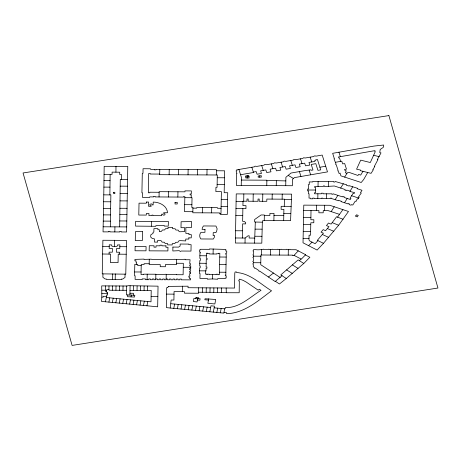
<?xml version="1.0" encoding="UTF-8"?>
<svg xmlns="http://www.w3.org/2000/svg" width="461" height="461" viewBox="0 0 461 461"><rect width="100%" height="100%" fill="white"/><g stroke="black" fill="none" stroke-linecap="round" stroke-linejoin="round"><path stroke-width="0.69" d="M149.191 263.738L149.191 264.505L160.261 264.562L160.226 266.7L165.378 266.729L165.413 264.591L176.448 264.654L176.528 259.549L174.656 259.261L173.883 259.56L151.951 259.462L151.191 259.157L144.039 259.416L144.045 259.088L134.929 259.393L134.906 260.799L135.972 260.805L135.949 262.113L136.594 262.119L136.548 264.309L134.819 264.303L134.52 275.793L135.136 275.793L135.102 279.378L142.184 279.677L142.195 278.893L145.399 278.911L145.382 279.689L148.863 279.706L148.874 278.922L150.309 278.928L150.292 279.712L152.412 279.718L152.424 278.94L153.859 278.94L153.847 279.723L155.766 279.729L155.847 274.232L143.648 274.174L143.642 274.595L141.031 274.583L141.227 264.545L144.091 264.562L144.109 263.709L149.191 263.738L149.26 259.428M198.674 287.843L198.582 293.236L184.458 293.173L184.486 291.652L174.062 291.6L173.912 300.042L171.146 300.025L170.172 308.029L166.421 307.614L166.675 288.125L167.032 287.347L167.349 287.583L168.686 286.604L168.374 286.379L188.071 286.2L188.036 287.722L234.586 288.056L234.764 273.408L235.087 271.961L236.522 271.967L236.522 272.514C250.277 273.413 260.367 284.051 271.541 290.793C258.235 300.71 244.071 313.353 226.616 313.682L226.656 312.76L224 312.339L223.856 313.117L170.172 308.029M220.635 213.818L220.629 214.469L227.296 214.498L227.717 192.721L224.173 192.704L224.616 170.8L216.468 170.766L216.244 174.984L159.679 174.673L159.783 169.389M103.143 226.795L110.306 226.829L110.871 194.899L103.777 194.865L103.045 231.866L108.456 231.895L108.468 231.428L109.943 231.434L109.937 231.9L119.733 231.952L119.745 231.485L121.22 231.497L121.214 231.958L126.631 231.987L127.778 166.369L104.18 166.329L103.777 194.865M115.936 172.166L115.982 166.346M109.879 194.894L110.139 174.644L112.052 174.448L112.121 172.126L119.727 172.207L119.716 174.506L121.502 174.523L121.416 179.438L127.611 179.473M119.67 226.881L120.286 179.369L121.416 179.438M307.792 190.018L307.781 191.05L308.599 191.05L308.438 193.787L309.072 193.793L309.008 198.103L310.449 198.109L310.512 198.789L312.691 198.8L312.702 198.115L314.114 198.121L314.108 198.512L321.524 198.53L321.53 198.144L322.763 198.149L322.758 198.535L330.255 198.553L330.26 198.167L331.62 198.172L331.62 198.558L338.53 200.777L338.749 200.42L341.33 201.273L341.111 201.624L347.928 203.866L348.153 203.514L349.438 203.935L349.046 204.557L351.034 205.214L351.489 204.615L352.798 205.041L355.252 201.117L356.105 201.394L357.292 198.743L358.041 198.985L359.205 197.129L358.462 196.887L361.286 193.055L360.467 192.721L362.006 190.278L357.194 188.716L357.454 188.284L349.294 185.691L349.075 186.048L346.488 185.195L346.707 184.844L335.199 181.478L334.865 182.02L333.695 182.032L333.701 181.64L312.771 181.565L312.765 181.951L309.262 181.939L309.227 184.602L308.282 184.659L308.622 188.987L307.804 188.981L307.792 190.018L315.531 190.03M147.122 279.694L147.197 274.191M317.819 198.524L317.883 193.787M326.509 198.547L326.572 193.81M126.21 254.247L126.452 240.394L102.889 240.256L102.244 273.863L125.778 274.174L126.21 254.247L118.223 254.161L118.056 262.603L110.421 262.568L110.588 254.109L102.624 254.005M155.876 274.618L166.219 274.278L166.133 279.769L164.22 279.764L164.231 278.986L162.796 278.98L162.785 279.758L160.664 279.752L160.676 278.968L159.247 278.963L159.235 279.746L157.316 279.735L157.328 278.957L155.778 278.945M216.244 174.984L217.315 174.99L217.068 187.333L215.944 187.327L215.857 191.574L221.401 191.603L220.969 213.818L219.626 213.818L219.632 212.919L192.813 212.775L192.963 207.49L191.834 207.485L192.035 197.746L184.832 197.66M323.484 243.322L317.116 250.064L303.021 242.797L303.776 205.133L329.782 205.283L348.487 211.478L338.645 225.245L323.484 243.322L317.952 240.619L315.105 243.713L309.677 240.913L308.956 239.881L309.077 235.196L310.547 235.185L310.806 222.807L313.814 222.721L313.849 219.747L310.864 219.741L311.014 210.51M352.711 186.814L349.905 191.43L354.659 192.663L353.939 193.66L353.091 193.378L350.083 198.172L350.936 198.46L350.372 199.509L343.987 197.389L344.332 196.841L342.765 196.323L342.419 196.87L333.245 193.827L333.003 194.208L331.874 194.208L331.88 193.822L323.086 193.799L323.098 193.205L321.375 193.199L321.363 193.793L314.465 193.776L314.558 192.663L315.497 192.663L315.566 187.408L314.627 187.402L314.558 186.619L318.027 186.544L318.107 181.582M101.835 297.126L101.708 285.889L127.536 286.01L127.778 285.687L158.037 286.16L157.674 306.807L101.437 301.396L101.835 297.126L103.189 297.132L103.201 296.302L106.549 296.319L106.572 295.04L107.574 295.046L107.62 292.326L106.618 292.32L106.468 290.246L107.183 289.675L108.923 289.687L109.205 290.228L126.487 290.315L126.568 286.004M126.487 290.315L126.406 294.873L134.854 295.288L134.491 297.063L127.541 296.723L127.876 294.942M129.921 295.046L130.088 285.785M133.431 295.213L133.465 293.288L129.95 293.271M176.528 259.549L185.195 259.272L185.189 259.727L190.088 259.75L189.684 263.508L190.393 263.513L190.364 264.919L189.696 264.919L189.678 265.98L190.756 265.985L190.71 268.625L189.638 268.619L189.621 269.668L190.693 269.668L190.67 271.224L189.598 271.218L189.58 272.272L190.652 272.278L190.629 273.684L189.557 273.678L189.944 276.116L188.866 276.116L188.849 277.165L189.494 277.165L189.477 278.473L190.554 278.479L190.526 279.867L181.277 279.833L181.288 279.049L179.853 279.038L179.842 279.827L177.934 279.815L177.946 279.032L176.413 279.026L176.384 279.81L174.465 279.804L174.477 279.02L173.036 279.014L173.025 279.798L170.91 279.792L170.927 279.009L169.487 279.003L169.475 279.787L167.556 279.775L167.568 278.997L166.144 278.991M235.438 237.974L235.352 243.028L261.808 243.154L262.367 220.888L264.239 220.537L290.574 220.663L291.646 194.133L236.239 193.908L235.438 237.974L245.108 238.032L248.035 235.802L249.194 235.807L249.147 238.043L254.731 238.072L255.313 222.035L254.616 221.948L254.662 219.517L261.07 214.97L264.337 214.987L264.239 220.537M235.974 208.603L245.938 208.649L245.99 205.646L242.93 205.635L243.01 201.209L243.702 201.215L243.834 193.937M253.101 201.25L253.216 193.977M305.395 254.956L305.626 254.708L296.06 249.729L290.684 249.706L290.038 249.24L289.375 249.701L287.278 249.689L286.633 249.222L285.976 249.683L281.85 249.666L281.21 249.194L280.553 249.66L278.432 249.649L277.81 249.165L277.165 249.643L273.016 249.626L272.37 249.153L271.708 249.62L269.483 249.608L268.838 249.142L268.175 249.603L264.049 249.585L263.404 249.113L262.747 249.58L257.866 249.816L253.59 249.539L253.579 250.421L252.928 250.893L253.562 251.378L253.504 254.391L252.859 254.87L253.487 255.348L253.458 256.984L252.812 257.457L253.441 257.941L253.383 260.955L252.737 261.427L253.366 261.911L253.337 263.438L252.691 263.911L253.32 264.395L253.285 266.775L254.414 267.547L254.46 268.216L255.371 268.193L258.944 270.601L258.99 271.27L259.9 271.247L275.131 281.521L282.046 275.695L286.269 278.519L303.805 263.444L309.867 257.273L305.395 254.956L301.31 259.145L294.037 255.359L292.689 255.659L292.7 255.135L260.92 254.991L260.742 264.706L280.184 277.499M261.531 254.991L261.623 249.574M262.661 201.29L262.793 194.018M272.123 199.106L272.215 194.052M279.406 255.071L279.499 249.655M282.132 199.175L282.224 194.093M283.688 220.635L283.895 209.352L281.112 209.334L281.17 206.303L284.23 206.315L284.65 199.192L266.838 199.066L266.798 201.307L259.174 201.278L259.215 199.037L258.033 199.031L257.993 201.273L248.151 201.232L248.191 198.991L246.992 199.019L246.952 201.227L243.702 201.215M288.229 255.112L288.327 249.695M318.027 186.544L323.299 186.555L323.311 185.944L324.59 185.95L324.579 186.336L328.324 186.353L328.411 181.622M105.477 285.906L105.402 289.894L106.468 290.246M108.923 289.687L108.992 285.924M112.426 290.246L112.507 285.941M114.547 246.353L114.662 240.239M114.835 231.923L114.933 226.852M102.964 273.869L102.878 277.291L105.143 278.997L106.37 279.003L106.387 279.487L115.198 279.527L115.302 273.926M115.942 290.263L116.022 285.958M119.457 290.28L119.537 285.976M122.972 290.297L123.052 285.987M133.517 290.349L133.598 286.039M137.038 290.367L137.113 286.056M140.553 290.384L140.628 286.074M144.068 290.395L144.143 286.091M147.583 290.413L147.658 286.108M151.462 226.178L151.548 221.585L168.409 221.453L168.236 226.115L164.231 226.097L164.237 225.625L155.853 225.625L155.853 226.305L135.54 226.109L135.638 221.309L151.548 221.585M169.129 174.725L169.233 169.441M178.58 174.777L178.684 169.492M182.297 291.64L182.395 286.172M188.03 174.828L188.134 169.544M197.481 174.88L197.585 169.596M199.884 255.728L199.838 258.442L200.368 258.442L200.328 260.511L199.797 260.505L199.694 265.991L200.224 265.991L200.189 267.847L199.659 267.847L199.509 273.569L200.045 273.569L199.936 278.467L207.398 278.507L207.387 279.193L212.561 278.928L217.713 279.257L217.742 278.571L225.227 278.617L225.239 278.035L226.167 278.035L226.213 275.799L225.285 275.793L225.302 274.889L225.827 274.894L226.253 254.322L225.729 254.316L225.746 253.285L226.691 253.291L226.743 251.055L225.792 250.997L225.827 249.43L209.45 248.946L209.427 249.338L200.535 249.286L200.523 249.874L199.59 249.868L199.55 252.104L200.466 252.109L200.449 253.014L199.941 253.014L199.884 255.728L206.326 255.792L206.372 253.216L207.75 253.227L207.738 253.671L209.507 253.683L209.501 253.982L216.67 254.023L216.676 253.723L218.445 253.734L218.451 253.285L219.828 253.296L219.378 274.698L217.984 274.693L217.99 274.249L216.151 274.237L216.146 274.664L209.15 274.618L209.156 274.191L207.323 274.18L207.312 274.629L205.94 274.623L205.975 273.442L205.404 273.436L205.468 270.866L199.584 270.838M202.31 212.826L202.414 207.548M206.931 174.932L207.035 169.648M241.236 185.443L292.389 185.731L292.505 179.312L294.366 177.629L327.5 171.89L322.199 155.063L315.894 156.158L314.909 155.806L313.192 156.625L305.332 157.99L303.517 157.783L302.785 158.434L295.703 159.662L293.882 159.454L293.144 160.105L286.016 161.338L284.114 161.148L283.382 161.799L276.323 163.021L274.462 162.825L273.725 163.471L266.579 164.71L264.7 164.514L263.969 165.165L256.95 166.381L255.06 166.19L254.328 166.836L236.608 169.873L236.989 170.76L236.113 170.91L236.954 173.59L236.591 173.601L236.36 185.414L241.236 185.443L241.391 177.352L238.902 169.481M242.342 238.014L242.595 223.885L245.667 223.896L245.69 222.571L244.123 221.355L242.642 221.343L242.872 208.637M245.846 176.989L245.822 177.998L249.101 178.009L248.733 175.457L245.54 176.004L245.846 176.989L249.124 176.713M245.022 243.074L245.108 238.032M254.639 243.12L254.731 238.072M259.762 177.162L261.283 177.174L261.312 175.71L258.206 175.964L258.183 177.151L259.762 177.162L259.791 175.837M266.763 185.576L266.867 180.193L241.339 180.061M273.886 220.583L274.013 213.397L269.916 213.374L269.875 215.529L264.332 215.5M276.248 185.645L276.341 180.85M285.734 185.691L285.895 177.278L290.995 173.048L304.773 170.651L310.973 169.809L311.135 170.316L312.979 169.994L311.233 164.45L315.82 163.655L317.934 170.345L320.723 169.884L317.456 159.529L315.629 159.846L315.802 160.393L314.667 160.589L314.926 161.396L308.979 162.428L309.815 165.078L305.516 165.822L304.681 163.171L299.35 164.099L300.186 166.749L295.876 167.493L295.04 164.848L289.577 165.793L290.413 168.444L286.12 169.187L285.284 166.536L279.936 167.47L280.772 170.115L276.456 170.864L275.62 168.213L270.14 169.17L270.976 171.815L266.689 172.558L265.853 169.913L260.632 170.818L261.468 173.463L257.054 174.229L256.218 171.584L253.354 172.08M109.073 254.097L109.113 252.161L112.351 252.184L112.421 248.456L109.188 248.45L109.263 244.797L111.752 244.952L111.729 245.909L112.323 246.335L116.748 246.364L117.359 245.944L117.382 244.993L119.866 244.86L119.791 248.502L116.552 248.485L116.472 252.207L119.716 252.23L119.681 254.172M112.611 279.51L112.72 273.915M125.075 273.978L125.006 277.424L122.661 279.089L121.427 279.078L121.433 279.562L115.198 279.527M159.045 196.945L159.154 191.672L184.959 191.822L184.982 190.877L191.35 190.917L191.286 193.96L190.111 193.954L190.093 194.899L191.269 194.911L191.211 197.74M168.507 197.003L168.611 191.724M177.848 197.054L177.958 191.782M197.452 300.013L199.849 300.238L200.137 298.722L195.752 298.693L195.775 297.547L198.478 297.564L198.455 298.711M202.385 292.257L202.471 287.86M206.326 255.792L206.274 258.298L207.104 258.304L207.081 259.572L206.251 259.566L206.107 267L206.937 267.005L206.914 268.273L206.079 268.267L206.027 270.959L205.468 270.866M206.182 292.28L206.269 287.883M209.98 292.297L210.066 287.906M212.561 278.928L212.648 274.641M213.091 253.999L213.189 248.969M213.777 292.32L213.864 287.929M217.575 292.343L217.661 287.952M221.372 292.366L221.459 287.969M214.152 307.821L225.124 308.858L225.366 307.539C239.161 308.3 250.035 297.068 261.012 290.332L259.353 289.214L258.177 290.159L246.134 281.999L242.993 280.294L239.466 279.13L238.619 280.951L239.328 280.945L239.19 292.747L226.322 292.735L226.144 287.998M316.321 210.55L316.43 205.203M324.584 210.573L324.694 205.249M216.468 170.766L216.491 169.7L155.962 169.371L155.951 169.844L154.412 169.832L154.423 169.36L150.528 169.337L150.54 168.778L143.06 168.72L142.979 173.313L142.293 173.313L141.913 192.825L142.593 192.836L142.501 197.417L149.704 197.464L149.727 196.893L153.605 196.916L153.611 196.444L155.167 196.449L155.155 196.928L183.513 197.089L183.518 196.645L184.855 196.668L184.527 211.651L192.842 211.708M270.405 255.031L270.59 249.614M247.424 178.004L247.171 175.722M211.415 212.873L211.801 207.6M173.791 308.369L174.592 304.07M177.41 308.714L178.211 304.41M181.029 309.054L181.824 304.756M184.642 309.4L185.443 305.096M188.261 309.74L189.062 305.441M191.88 310.086L192.681 305.781M195.499 310.426L196.3 306.127M199.112 310.772L199.913 306.467M202.731 311.112L203.531 306.813M206.349 311.457L207.15 307.153M208.706 298.809L207.865 303.303L214.866 303.972L215.702 299.477L205.03 298.751L204.845 299.742L208.464 300.082M209.847 311.786L210.959 305.816L214.463 306.144L213.351 312.12M216.854 312.449L217.65 308.15M220.352 312.783L221.153 308.484M224 312.339L224.657 308.812M105.454 301.782L106.549 296.319M108.911 302.116L109.718 297.846L151.018 301.817L151.22 290.436L130.008 290.332M112.369 302.451L113.176 298.181M115.832 302.785L116.639 298.515M119.29 303.113L120.096 298.843M122.747 303.447L123.554 299.177M126.21 303.782L127.011 299.512M129.668 304.11L130.475 299.84M131.028 296.896L131.368 295.115M133.125 304.444L133.932 300.174M136.583 304.779L137.39 300.509M140.046 305.113L140.853 300.843M143.504 305.441L144.31 301.171M146.961 305.776L147.768 301.506M197.706 298.705L197.078 301.943L193.464 301.58L193.839 298.532L195.752 298.693M367.705 172.523L363.683 179.513L361.211 182.498L340.915 175.866L340.062 173.111L339.089 173.532L338.42 171.469L337.746 170.8L338.109 170.518L336.34 165.067L335.666 164.387L336.029 164.104L334.046 158.826L334.369 158.768L332.658 153.317L373.952 146.079L383.638 145.025L383.702 146.264L383.177 147.445L380.204 149.473L379.76 152.597L380.999 152.891L377.426 159.483L377.962 159.598L374.372 166.335L374.81 166.438L372.811 169.734L373.266 169.85L371.088 173.342L360.295 170.645L360.56 170.063L356.572 169.199L360.709 160.134L370.31 162.526L375.306 151.577L374.672 151.433L375.024 150.62L338.472 156.982L338.789 157.99L339.503 157.869L340.604 161.373M344.667 177.11L347.294 172.794L349.19 172.426L357.984 175.48L358.606 174.379L360.686 175.099L362.98 171.296M340.65 188.059L343.341 183.732M335.164 199.665L337.85 195.355M303.666 210.464L318.943 210.568L318.868 212.798L323.196 212.809L323.265 210.562L328.013 210.596L331.194 211.616L334.242 206.753M344.534 202.748L347.225 198.46M317.952 240.619L317.364 240.302L323.415 233.226L321.035 232.148L323.207 229.607L325.529 230.713L328.97 226.628L326.463 225.613L328.463 223.026L331.102 224.098L336.576 216.768L337.527 217.143L342.886 209.622M294.037 255.359L298.267 250.876M308.611 245.678L312.045 242.134M282.046 275.695L280.784 274.912L298.169 259.889L299.391 260.695L301.056 259.013M286.269 278.519L279.429 283.993L275.413 281.296M268.446 277.009L273.5 272.998M335.435 162.295L341.774 161.166L342.667 163.903L344.667 163.546L346.488 169.152L344.488 169.51L344.684 170.121L345.957 170.57L346.205 171.336L345.352 172.166L345.577 172.869L346.977 173.33M319.888 167.239L325.72 166.231M240.556 174.719L253.487 172.506L251.856 167.262M166.242 274.664L176.465 274.33L176.459 274.716L183.115 274.744L183.334 263.3L176.459 263.266M104.065 174.627L110.139 174.644M103.984 180.654L110.064 180.672M103.892 187.114L109.977 187.131M183.259 267.282L190.733 267.305M134.67 271.973L141.083 271.984M159.69 174.074L150.223 174.022L150.234 173.48L148.69 173.474L148.315 192.767L149.813 192.784L149.825 192.22L159.143 192.277M266.856 180.81L270.803 180.516L285.826 180.914M328.324 186.353L334.381 185.996L345.254 189.569L344.909 190.122L346.505 190.647L346.845 190.093L350.026 191.136M120.194 186.158L127.484 186.192M120.102 193.47L127.345 193.511M221.24 199.625L227.584 199.659M120.004 200.875L127.207 200.91M236.101 201.515L243.005 201.549M221.107 206.493L227.452 206.528M221.073 208.297L217.454 208.28L217.465 207.634L196.749 207.519L196.738 208.159L192.894 208.136M119.912 208.274L127.069 208.309M283.82 213.431L290.707 213.466M119.831 214.613L126.954 214.653M273.978 215.552L283.774 215.598M103.379 214.878L110.473 214.912M235.848 215.604L242.745 215.639M119.745 220.957L126.833 220.992M103.258 221.101L110.352 221.136M110.306 226.829L126.723 226.916M255.181 229.14L262.067 229.175M235.571 230.754L242.474 230.788M255.048 236.245L261.934 236.286M253.469 256.172L260.897 256.207M253.354 262.707L260.776 262.741M141.204 265.628L137.735 265.611L137.764 264.32L136.548 264.309M101.956 290.194L104.952 290.205L105.413 290.551L105.402 291.277L106.641 291.283M101.898 293.657L107.597 293.686M166.536 294.106L174.016 294.141M151.11 296.452L157.852 296.481M217.258 177.739L224.472 177.785M217.119 184.607L224.334 184.648M284.644 199.532L291.548 199.584M103.644 201.757L110.738 201.797M184.682 204.678L191.891 204.719M284.23 206.315L291.127 206.367M103.506 208.649L110.6 208.689M303.528 217.529L310.898 217.569M303.39 224.444L310.772 224.484M303.252 231.336L310.628 231.376M303.108 238.423L308.991 238.458M119.831 246.681L126.331 246.721M102.768 246.583L109.222 246.623M219.753 257.019L226.195 257.059M219.592 264.614L226.04 264.654M219.43 272.209L225.878 272.249M198.587 292.234L226.057 292.389M199.746 263.248L206.182 263.323M255.313 222.035L262.194 222.19M170.973 303.724L210.648 307.487M106.261 297.512L109.718 297.846M373.623 155.265L379.213 156.671M351.61 195.735L358.623 198.057M331.194 211.616L339.555 214.377M337.527 217.143L343.082 219.269M332.197 222.634L338.645 225.245M327.35 228.552L333.85 231.313M322.36 234.482L328.728 237.409M288.327 175.451L293.438 178.47M292.372 264.896L298.013 268.383M286.575 269.904L292.216 273.39M299.391 260.695L303.805 263.444M338.933 152.176L340.351 156.654M310.195 157.143L311.717 161.949M309.152 170.126L310.628 174.811M300.497 158.826L302.013 163.638M299.477 171.809L300.958 176.488M290.787 160.514L292.309 165.32M281.095 162.197L282.61 167.003M271.362 163.88L272.883 168.691M261.721 165.557L263.243 170.363M196.507 297.552A3.181 2.167 1.1 0 1 196.461 297.345M146.356 202.045L146.356 203.197L139.026 203.163L138.79 215.051L146.304 215.08L146.327 213.495L148.955 213.506L148.92 215.61L151.974 215.627L151.986 215.108L152.971 215.114L152.96 215.633L161.627 215.685L161.655 214.158L162.641 214.163L163.09 215.149L164.917 214.901L164.946 213.754L163.632 213.449L163.649 212.723L167.51 212.752C167.107 205.75 159.512 202.085 153.225 202.079L153.15 204.915L152.159 204.903L152.113 204.211L151.577 203.883L149.854 204.24L149.86 205.249L151.173 205.594L151.156 206.315L148.551 206.292L148.667 202.062L146.356 202.045M188.849 237.864L188.837 239.086L185.76 239.057L185.72 240.913L179.698 240.613L178.724 241.022L177.952 242.221L175.618 242.342L174.846 243.535L172.247 243.615L172.218 244.935L167.683 244.9L167.712 243.587L165.119 243.471L164.398 242.267L162.07 242.111L161.35 240.907L160.393 240.481L157.645 240.463L157.61 242.117L154.51 242.1L154.573 238.931L152.205 238.446L150.695 237.058L150.77 234.885L153.069 233.295L153.046 232.35L153.853 231.975L153.928 228.633L157.898 228.662L157.875 229.716L159.414 229.728L159.368 231.635L160.584 231.647L161.563 231.232L162.33 230.033L164.663 229.912L165.436 228.719L168.035 228.639L168.063 227.325L172.598 227.354L172.57 228.668L175.168 228.783L175.883 229.987L178.211 230.143L178.931 231.347L179.888 231.774L184.631 231.543L184.682 227.688L181 227.688L181.11 221.741L191.62 221.603L191.505 227.486L185.835 227.434L185.881 233.41L188.964 233.416L188.918 234.637L191.321 234.655L191.252 237.882L188.849 237.864M175.053 202.379L175.036 203.987L177.231 203.987L177.249 202.385L175.053 202.379M113.671 192.3L113.654 193.608L114.818 193.62L114.847 192.306L113.671 192.3M142.507 231.664L142.38 240.527L135.275 240.579L135.436 231.629L142.507 231.664M204.995 229.422L204.943 232.327L200.984 232.298C199.354 234.176 199.256 237.017 200.846 238.954L213.316 239.029L214.302 237.357L214.653 235.583L213.138 235.571L213.23 232.655L215.817 232.672L216.589 231.508L217.148 228.84L215.961 226.034L203.457 225.948L202.419 227.596L202.091 229.399L204.995 229.422M135.136 246.502L135.056 250.772L146.01 250.824L146.085 246.554L135.136 246.502M172.91 247.073L172.829 250.974L179.243 250.663L180.366 251.504L181.092 251.026L190.987 251.084L191.108 244.693L188.837 244.682L188.849 244.082L180.153 244.036L180.113 246.041L178.603 247.108L172.91 247.073M165.972 245.851L165.943 247.269L167.977 247.292L167.896 250.928L149.145 250.836L149.301 245.736L154.037 245.771L153.991 247.159L156.043 247.159L156.083 245.782L159.996 245.822L160.019 245.166L161.961 245.206L161.995 245.84L165.972 245.851M355.892 215.765L355.569 216.284L357.344 216.866L358.26 215.396L356.486 214.814L355.892 215.765M388.894 115.59L23.05 172.973L72.106 345.41L437.95 288.027L388.894 115.59"/></g></svg>
